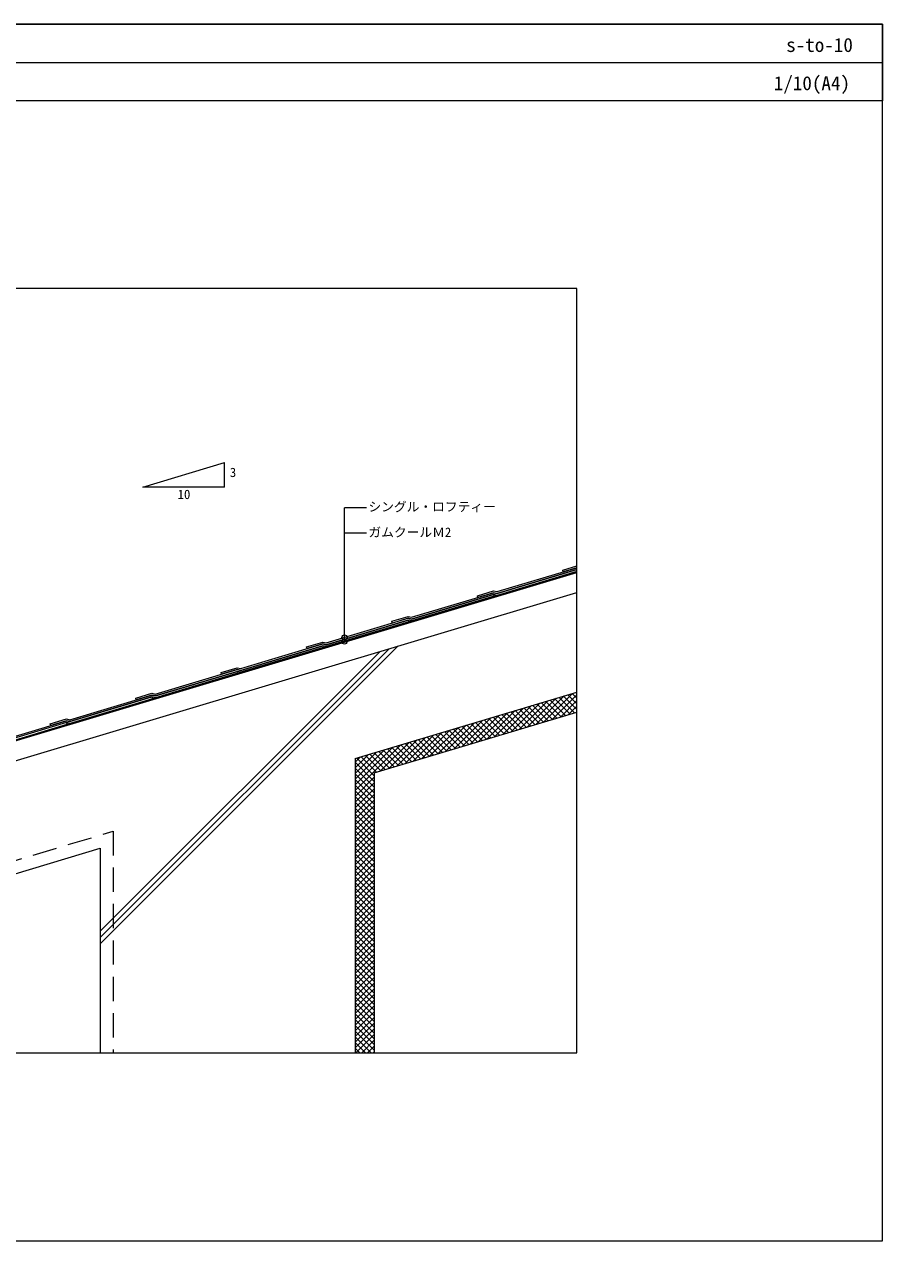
# Model space of a CAD drawing. Units: millimetres, scale not verified. Extents: x -1380 to 1380, y -955 to 955.
# Drawn here: x 33 to 1380, y -955 to 955 of the extents above; entities that cross this region are included whole.
import ezdxf
from ezdxf.enums import TextEntityAlignment as Align

# ---------------------------------------------------------------- set-up
doc = ezdxf.new("R2010")
doc.units = ezdxf.units.MM
doc.header["$LTSCALE"] = 3
doc.linetypes.add('USER1', pattern=[19.05, 12.7, -6.35])
for name, color, linetype, lineweight in [('0-0_0', 7, 'Continuous', 18), ('0-1_KUTAI', 3, 'Continuous', 18), ('0-2_MOJI', 7, 'Continuous', 18), ('0-3_single', 6, 'Continuous', 18), ('0-4_BOUSUI', 1, 'Continuous', 18), ('0-5_HATCH', 9, 'Continuous', 18), ('0-8_WAKU', 7, 'Continuous', 18)]:
    doc.layers.add(name, color=color, linetype=linetype, lineweight=lineweight)
doc.styles.add('ＭＳ ゴシック', font='')
doc.styles.get('ＭＳ ゴシック').set_extended_font_data('MS Gothic')

msp = doc.modelspace()

# ---------------------------------------------------------------- linework, layer by layer
at = {"layer": '0-0_0'}
msp.add_line((-1379.957, 895.031), (1380.043, 895.031), dxfattribs=at)
at = {"layer": '0-1_KUTAI'}
for p, q in [((-172.835, -227.486), (900.043, 94.377)), ((-164.214, -256.221), (900.043, 63.056)), ((551.912, -197.988), (900.043, -93.549)), ((581.912, -220.309), (900.043, -124.87)), ((551.912, -197.988), (551.912, -659.969)), ((581.912, -220.309), (581.912, -659.969)), ((-163.256, -433.419), (151.912, -338.869)), ((151.912, -338.869), (151.912, -659.969))]:
    msp.add_line(p, q, dxfattribs=at)
at = {"layer": '0-1_KUTAI', "linetype": 'USER1'}
for p, q in [((-172.196, -415.22), (171.912, -311.988)), ((171.912, -311.988), (171.912, -659.969))]:
    msp.add_line(p, q, dxfattribs=at)
at = {"layer": '0-2_MOJI'}
for p, q in [((218.477, 228.298), (346.856, 266.812)), ((346.856, 228.298), (346.856, 266.812)), ((346.856, 228.298), (218.477, 228.298)), ((569.861, 195.785), (535.285, 195.785)), ((535.285, -14.215), (535.285, 195.785)), ((569.861, 155.785), (535.285, 155.785))]:
    msp.add_line(p, q, dxfattribs=at)
for centre in [(535.285, -7.629), (535.285, -14.215)]:
    msp.add_circle(centre, 4, dxfattribs=at)
at = {"layer": '0-3_single'}
msp.add_lwpolyline([(900.043, 95.943), (774.839, 58.382), (769.389, 59.67), (640.657, 21.05), (635.207, 22.339), (610.543, 14.939), (609.738, 17.621), (635.121, 25.236), (640.571, 23.948), (769.303, 62.567), (774.753, 61.279), (900.043, 98.866), (774.753, 61.279), (769.303, 62.567), (744.639, 55.168), (743.834, 57.85), (769.217, 65.465), (774.667, 64.177), (900.043, 101.79), (878.734, 95.397), (877.93, 98.079), (900.043, 104.713)], dxfattribs=at)
for points in [[(770.193, 56.988), (640.743, 18.153), (635.293, 19.441), (506.561, -19.178), (501.111, -17.89), (476.447, -25.289), (475.643, -22.607), (501.026, -14.993), (506.475, -16.281), (635.207, 22.339), (640.657, 21.05), (769.389, 59.67)], [(636.098, 16.759), (506.647, -22.076), (501.197, -20.788), (372.466, -59.407), (367.016, -58.119), (342.352, -65.518), (341.547, -62.836), (366.93, -55.221), (372.38, -56.51), (501.111, -17.89), (506.561, -19.178), (635.293, 19.441)], [(502.002, -23.469), (372.552, -62.305), (367.102, -61.016), (238.37, -99.636), (232.92, -98.347), (208.256, -105.747), (207.451, -103.065), (232.834, -95.45), (238.284, -96.738), (367.016, -58.119), (372.466, -59.407), (501.197, -20.788)], [(367.906, -63.698), (238.456, -102.533), (233.006, -101.245), (104.274, -139.864), (98.824, -138.576), (74.16, -145.975), (73.356, -143.293), (98.738, -135.679), (104.188, -136.967), (232.92, -98.347), (238.37, -99.636), (367.102, -61.016)], [(233.811, -103.927), (104.36, -142.762), (98.91, -141.474), (-24.855, -178.603), (-35.88, -177.421), (-60.367, -184.767), (-61.171, -182.085), (-36.143, -174.577), (-25.118, -175.759), (98.824, -138.576), (104.274, -139.864), (233.006, -101.245)], [(-194.031, -226.433), (-183.014, -223.128), (-177.368, -219.868), (-136.274, -207.54), (-130.824, -208.828), (-35.616, -180.266), (-24.592, -181.447), (99.715, -144.156), (98.91, -141.474), (-24.855, -178.603), (-35.88, -177.421), (-130.91, -205.93), (-136.36, -204.642), (-178.485, -217.28), (-184.132, -220.54), (-194.836, -223.751)]]:
    msp.add_lwpolyline(points, close=True, dxfattribs=at)
at = {"layer": '0-4_BOUSUI'}
msp.add_lwpolyline([(-175.133, -225.044), (-29.812, -181.447), (-24.592, -181.447), (899.612, 95.814)], dxfattribs=at)
at = {"layer": '0-5_HATCH'}
for p, q in [((151.912, -488.611), (619.38, -21.143)), ((151.912, -478.711), (605.238, -25.386)), ((151.912, -468.812), (591.096, -29.628)), ((900.043, -93.925), (899.754, -93.635)), ((797.091, -155.755), (841.836, -111.011)), ((809.92, -151.906), (854.665, -107.162)), ((822.749, -148.058), (867.494, -103.314)), ((854.768, -138.452), (830.675, -114.359)), ((835.578, -144.209), (880.322, -99.465)), ((861.676, -136.38), (837.583, -112.287)), ((868.584, -134.307), (844.491, -110.214)), ((848.407, -140.36), (893.151, -95.616)), ((875.492, -132.235), (851.399, -108.142)), ((882.4, -130.163), (858.307, -106.07)), ((861.236, -136.512), (900.043, -97.705)), ((889.308, -128.09), (865.215, -103.997)), ((896.216, -126.018), (872.122, -101.925)), ((874.065, -132.663), (900.043, -106.685)), ((900.043, -120.865), (879.03, -99.852)), ((900.043, -111.885), (885.938, -97.78)), ((900.043, -102.905), (892.846, -95.708)), ((732.947, -174.998), (777.691, -130.254)), ((745.776, -171.15), (790.52, -126.406)), ((758.605, -167.301), (803.349, -122.557)), ((792.597, -157.103), (768.504, -133.01)), ((771.434, -163.452), (816.178, -118.708)), ((799.505, -155.031), (775.412, -130.938)), ((806.413, -152.959), (782.32, -128.866)), ((784.263, -159.604), (829.007, -114.86)), ((813.321, -150.886), (789.228, -126.793)), ((820.229, -148.814), (796.136, -124.721)), ((827.137, -146.742), (803.044, -122.649)), ((834.045, -144.669), (809.951, -120.576)), ((840.952, -142.597), (816.859, -118.504)), ((847.86, -140.524), (823.767, -116.431)), ((886.894, -128.814), (900.043, -115.665)), ((899.723, -124.966), (900.043, -124.645)), ((668.802, -194.242), (713.546, -149.498)), ((681.631, -190.393), (726.375, -145.649)), ((694.46, -186.545), (739.204, -141.8)), ((730.426, -175.755), (706.333, -151.662)), ((707.289, -182.696), (752.033, -137.952)), ((737.334, -173.682), (713.241, -149.589)), ((720.118, -178.847), (764.862, -134.103)), ((744.242, -171.61), (720.149, -147.517)), ((751.15, -169.538), (727.057, -145.445)), ((758.058, -167.465), (733.965, -143.372)), ((764.966, -165.393), (740.873, -141.3)), ((771.873, -163.32), (747.78, -139.227)), ((778.781, -161.248), (754.688, -137.155)), ((785.689, -159.176), (761.596, -135.083)), ((604.657, -213.485), (649.402, -168.741)), ((617.486, -209.637), (662.231, -164.892)), ((630.315, -205.788), (675.059, -161.044)), ((643.144, -201.939), (687.888, -157.195)), ((668.255, -194.406), (644.162, -170.313)), ((675.163, -192.334), (651.07, -168.241)), ((655.973, -198.091), (700.717, -153.346)), ((682.071, -190.261), (657.978, -166.168)), ((688.979, -188.189), (664.886, -164.096)), ((695.887, -186.116), (671.794, -162.023)), ((702.795, -184.044), (678.702, -159.951)), ((709.702, -181.972), (685.609, -157.879)), ((716.61, -179.899), (692.517, -155.806)), ((723.518, -177.827), (699.425, -153.734)), ((551.912, -248.27), (623.744, -176.438)), ((551.912, -239.29), (610.915, -180.287)), ((551.912, -230.31), (598.086, -184.136)), ((551.912, -221.329), (585.257, -187.985)), ((606.084, -213.057), (581.991, -188.964)), ((612.992, -210.985), (588.899, -186.892)), ((591.828, -217.334), (636.573, -172.59)), ((619.9, -208.913), (595.807, -184.82)), ((626.808, -206.84), (602.715, -182.747)), ((633.716, -204.768), (609.623, -180.675)), ((640.624, -202.695), (616.531, -178.602)), ((647.531, -200.623), (623.438, -176.53)), ((654.439, -198.551), (630.346, -174.458)), ((661.347, -196.478), (637.254, -172.385)), ((551.912, -212.349), (572.428, -191.833)), ((551.912, -203.369), (559.599, -195.682)), ((581.912, -233.786), (551.912, -203.786)), ((581.912, -224.806), (554.36, -197.254)), ((585.36, -219.274), (561.267, -195.181)), ((592.268, -217.202), (568.175, -193.109)), ((599.176, -215.13), (575.083, -191.037)), ((581.912, -242.767), (551.912, -212.767)), ((581.912, -251.747), (551.912, -221.747)), ((551.912, -257.25), (581.912, -227.25)), ((581.912, -260.727), (551.912, -230.727)), ((551.912, -266.231), (581.912, -236.231)), ((581.912, -269.707), (551.912, -239.707)), ((551.912, -275.211), (581.912, -245.211)), ((581.912, -278.688), (551.912, -248.688)), ((551.912, -284.191), (581.912, -254.191)), ((581.912, -287.668), (551.912, -257.668)), ((551.912, -293.171), (581.912, -263.171)), ((581.912, -296.648), (551.912, -266.648)), ((551.912, -302.152), (581.912, -272.152)), ((581.912, -305.628), (551.912, -275.628)), ((551.912, -311.132), (581.912, -281.132)), ((581.912, -314.609), (551.912, -284.609)), ((551.912, -320.112), (581.912, -290.112)), ((581.912, -323.589), (551.912, -293.589)), ((551.912, -329.092), (581.912, -299.092)), ((581.912, -332.569), (551.912, -302.569)), ((551.912, -338.073), (581.912, -308.073)), ((581.912, -341.549), (551.912, -311.549)), ((551.912, -347.053), (581.912, -317.053)), ((581.912, -350.53), (551.912, -320.53)), ((551.912, -356.033), (581.912, -326.033)), ((581.912, -359.51), (551.912, -329.51)), ((551.912, -365.014), (581.912, -335.014)), ((581.912, -368.49), (551.912, -338.49)), ((551.912, -373.994), (581.912, -343.994)), ((581.912, -377.471), (551.912, -347.471)), ((551.912, -382.974), (581.912, -352.974)), ((581.912, -386.451), (551.912, -356.451)), ((551.912, -391.954), (581.912, -361.954)), ((581.912, -395.431), (551.912, -365.431)), ((551.912, -400.935), (581.912, -370.935)), ((581.912, -404.411), (551.912, -374.411)), ((551.912, -409.915), (581.912, -379.915)), ((581.912, -413.392), (551.912, -383.392)), ((551.912, -418.895), (581.912, -388.895)), ((581.912, -422.372), (551.912, -392.372)), ((551.912, -427.875), (581.912, -397.875)), ((581.912, -431.352), (551.912, -401.352)), ((551.912, -436.856), (581.912, -406.856)), ((581.912, -440.332), (551.912, -410.332)), ((551.912, -445.836), (581.912, -415.836)), ((581.912, -449.313), (551.912, -419.313)), ((551.912, -454.816), (581.912, -424.816)), ((581.912, -458.293), (551.912, -428.293)), ((551.912, -463.796), (581.912, -433.796)), ((581.912, -467.273), (551.912, -437.273)), ((551.912, -472.777), (581.912, -442.777)), ((581.912, -476.253), (551.912, -446.253)), ((551.912, -481.757), (581.912, -451.757)), ((581.912, -485.234), (551.912, -455.234)), ((551.912, -490.737), (581.912, -460.737)), ((581.912, -494.214), (551.912, -464.214)), ((551.912, -499.717), (581.912, -469.717)), ((581.912, -503.194), (551.912, -473.194)), ((551.912, -508.698), (581.912, -478.698)), ((581.912, -512.174), (551.912, -482.174)), ((551.912, -517.678), (581.912, -487.678)), ((581.912, -521.155), (551.912, -491.155)), ((551.912, -526.658), (581.912, -496.658)), ((581.912, -530.135), (551.912, -500.135)), ((551.912, -535.638), (581.912, -505.638)), ((581.912, -539.115), (551.912, -509.115)), ((551.912, -544.619), (581.912, -514.619)), ((581.912, -548.095), (551.912, -518.095)), ((551.912, -553.599), (581.912, -523.599)), ((581.912, -557.076), (551.912, -527.076)), ((551.912, -562.579), (581.912, -532.579)), ((581.912, -566.056), (551.912, -536.056)), ((551.912, -571.559), (581.912, -541.559)), ((581.912, -575.036), (551.912, -545.036)), ((551.912, -580.54), (581.912, -550.54)), ((581.912, -584.016), (551.912, -554.016)), ((551.912, -589.52), (581.912, -559.52)), ((581.912, -592.997), (551.912, -562.997)), ((551.912, -598.5), (581.912, -568.5)), ((581.912, -601.977), (551.912, -571.977)), ((551.912, -607.48), (581.912, -577.48)), ((581.912, -610.957), (551.912, -580.957)), ((551.912, -616.461), (581.912, -586.461)), ((581.912, -619.937), (551.912, -589.937)), ((551.912, -625.441), (581.912, -595.441)), ((581.912, -628.918), (551.912, -598.918)), ((551.912, -634.421), (581.912, -604.421)), ((581.912, -637.898), (551.912, -607.898)), ((551.912, -643.401), (581.912, -613.401)), ((581.912, -646.878), (551.912, -616.878)), ((551.912, -652.382), (581.912, -622.382)), ((581.912, -655.858), (551.912, -625.858)), ((577.042, -659.969), (551.912, -634.839)), ((568.062, -659.969), (551.912, -643.819)), ((553.305, -659.969), (581.912, -631.362)), ((562.285, -659.969), (581.912, -640.342)), ((571.266, -659.969), (581.912, -649.322)), ((559.082, -659.969), (551.912, -652.799)), ((580.246, -659.969), (581.912, -658.303))]:
    msp.add_line(p, q, dxfattribs=at)
at = {"layer": '0-8_WAKU'}
for points in [[(-1379.957, -954.969), (1380.043, -954.969), (1380.043, 955.031), (-1379.957, 955.031)], [(1380.043, 835.031), (-1379.957, 835.031), (-1379.957, 955.031), (1380.043, 955.031)], [(-899.957, -659.969), (900.043, -659.969), (900.043, 540.031), (-899.957, 540.031)]]:
    msp.add_lwpolyline(points, close=True, dxfattribs=at)

# ---------------------------------------------------------------- texts
at = {"layer": '0-2_MOJI', "style": 'ＭＳ ゴシック'}
for s, p in [('3', (355.299, 239.751)), ('10', (273.322, 205.229)), ('シングル・ロフティー', (572.861, 185.785)), ('ガムクールＭ2', (572.861, 145.785))]:
    msp.add_text(s, height=14.66, dxfattribs=at).set_placement(p, align=Align.BOTTOM_LEFT)
at = {"layer": '0-8_WAKU', "style": 'ＭＳ ゴシック'}
for s, p in [('s-to-10', (1228.597, 905.031)), ('1/10(A4)', (1209.104, 845.031))]:
    msp.add_text(s, height=21.99, dxfattribs=at).set_placement(p, align=Align.BOTTOM_LEFT)

doc.saveas('drawing.dxf')
